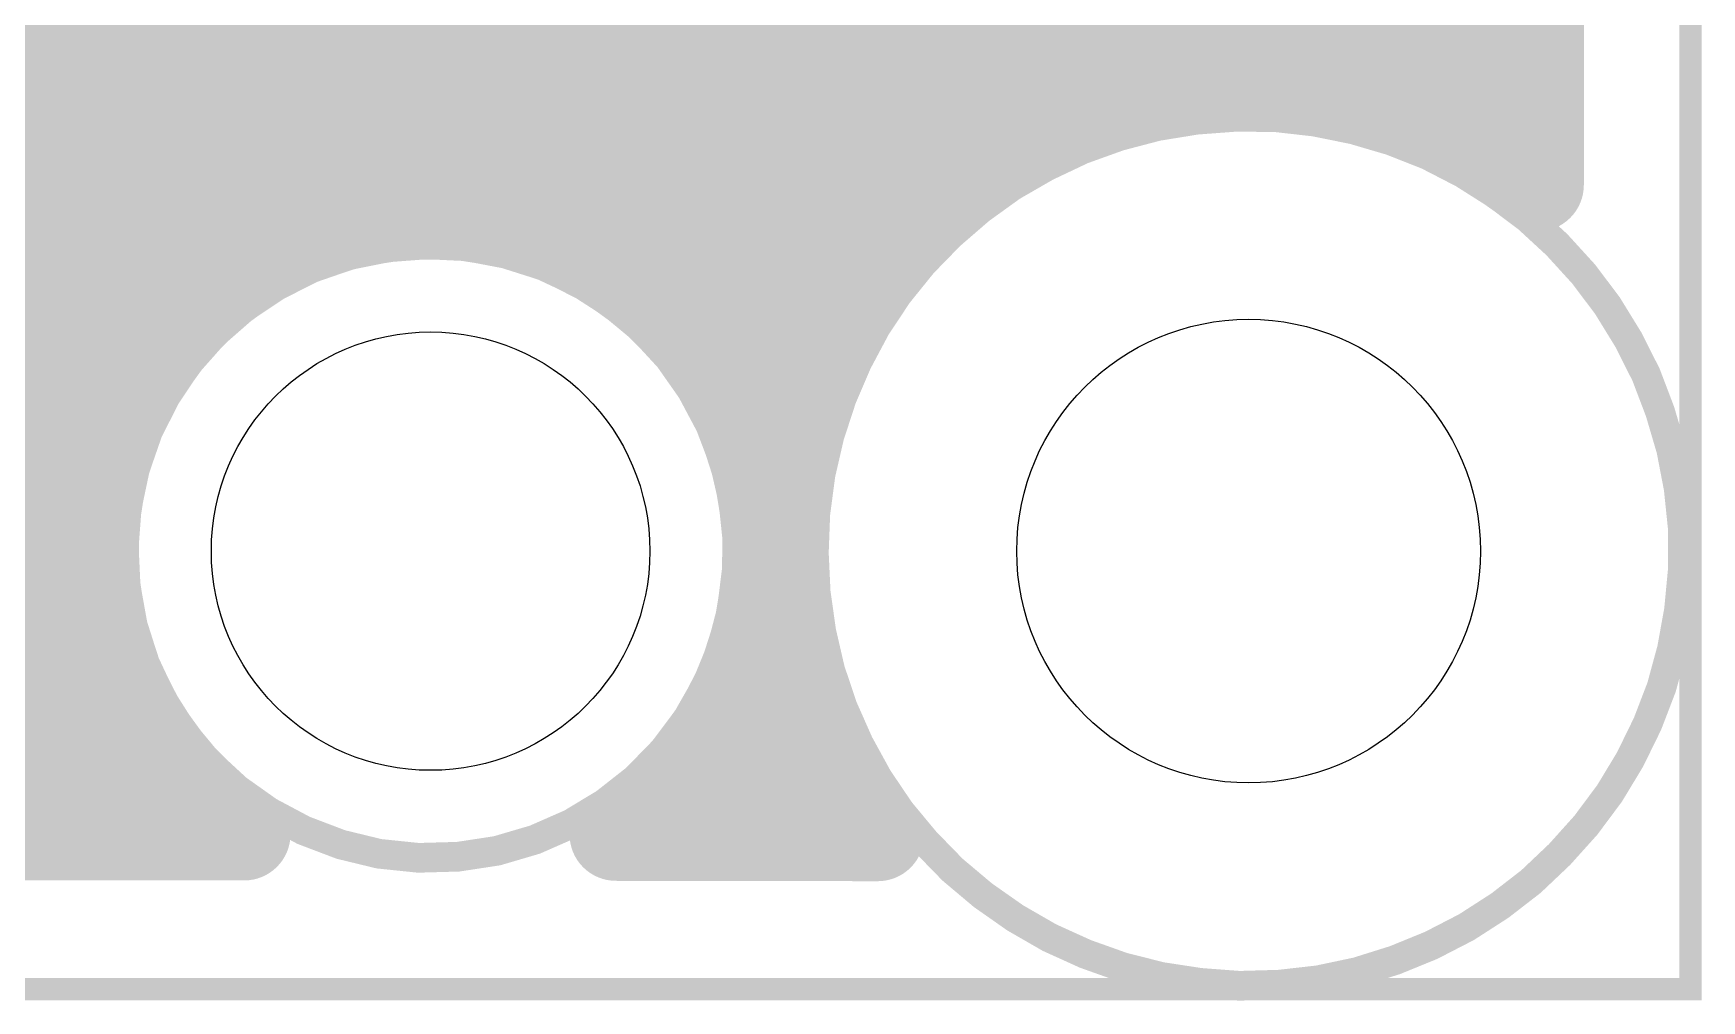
# Model space of a CAD drawing. Extents: x 0 to 1.5, y 0 to 3.74.
# Drawn here: x 1.0494 to 1.4991, y -0.0031 to 0.2577 of the extents above; entities that cross this region are included whole.
import ezdxf

# ---------------------------------------------------------------- set-up
doc = ezdxf.new("R2010")
doc.units = 0
for name, color, linetype in [('Board_Outline', 13, 'CONTINUOUS'), ('Bottom', 6, 'CONTINUOUS'), ('Drill_Bottom', 8, 'CONTINUOUS'), ('Drill_Top', 7, 'CONTINUOUS'), ('Edge_Bottom', 17, 'CONTINUOUS'), ('Edge_Top', 16, 'CONTINUOUS'), ('Top', 5, 'CONTINUOUS')]:
    doc.layers.add(name, color=color, linetype=linetype)

msp = doc.modelspace()

# ---------------------------------------------------------------- linework, layer by layer
at = {"layer": 'Board_Outline', "linetype": 'CONTINUOUS', "const_width": 0.006}
msp.add_lwpolyline([(0, 0), (1.4961, 0), (1.4961, 3.7402), (0, 3.7402), (0, 0)], dxfattribs=at)
at = {"layer": 'Bottom', "linetype": 'CONTINUOUS', "const_width": 0.025}
for points in [[(1.4549, 0.2168), (1.4543, 0.9435)], [(1.364, 0.3206), (1.2945, 0.2411)], [(1.3185, 0.2656), (1.4523, 0.2656)], [(1.3671, 0.2435), (1.377, 0.2439)], [(1.377, 0.2439), (1.3868, 0.2435)], [(1.2945, 0.2411), (1.2896, 0.2373)], [(1.2967, 0.2407), (1.3463, 0.2407)], [(1.3381, 0.2378), (1.3476, 0.2405)], [(1.3476, 0.2405), (1.3573, 0.2424)], [(1.3573, 0.2424), (1.3671, 0.2435)], [(1.3868, 0.2435), (1.3966, 0.2424)], [(1.3966, 0.2424), (1.4063, 0.2405)], [(1.4063, 0.2405), (1.4158, 0.2378)], [(1.4076, 0.2407), (1.4524, 0.2407)], [(1.2896, 0.2373), (1.2839, 0.2347)], [(1.3288, 0.2344), (1.3381, 0.2378)], [(1.4158, 0.2378), (1.4251, 0.2344)], [(1.2781, 0.2336), (0.876, 0.2328)], [(1.2839, 0.2347), (1.2781, 0.2336)], [(1.3198, 0.2302), (1.3288, 0.2344)], [(1.4251, 0.2344), (1.4341, 0.2302)], [(1.3112, 0.2254), (1.3198, 0.2302)], [(1.4341, 0.2302), (1.4427, 0.2254)], [(1.303, 0.2199), (1.3112, 0.2254)], [(1.4427, 0.2254), (1.4549, 0.2168)], [(1.2952, 0.2138), (1.303, 0.2199)], [(0.1988, 0.2159), (1.2952, 0.2159)], [(1.288, 0.2071), (1.2952, 0.2138)], [(1.1351, 0.207), (1.1493, 0.2092)], [(1.1493, 0.2092), (1.1636, 0.2092)], [(1.1636, 0.2092), (1.1778, 0.207)], [(1.1215, 0.2025), (1.1351, 0.207)], [(1.1778, 0.207), (1.1914, 0.2025)], [(1.2813, 0.1998), (1.288, 0.2071)], [(1.1087, 0.196), (1.1215, 0.2025)], [(1.1914, 0.2025), (1.2042, 0.196)], [(1.2752, 0.1921), (1.2813, 0.1998)], [(1.0971, 0.1876), (1.1087, 0.196)], [(1.2042, 0.196), (1.2158, 0.1876)], [(0.8834, 0.191), (1.0989, 0.191)], [(1.2141, 0.191), (1.2719, 0.191)], [(1.2697, 0.1839), (1.2752, 0.1921)], [(1.087, 0.1775), (1.0971, 0.1876)], [(1.2158, 0.1876), (1.226, 0.1775)], [(1.2648, 0.1752), (1.2697, 0.1839)], [(1.0786, 0.1659), (1.087, 0.1775)], [(1.226, 0.1775), (1.2344, 0.1659)], [(1.2607, 0.1663), (1.2648, 0.1752)], [(0.906, 0.1661), (1.0762, 0.1661)], [(1.0721, 0.1531), (1.0786, 0.1659)], [(1.2344, 0.1659), (1.2409, 0.1531)], [(1.2367, 0.1661), (1.2582, 0.1661)], [(1.2573, 0.157), (1.2607, 0.1663)], [(1.2546, 0.1475), (1.2573, 0.157)], [(1.0676, 0.1394), (1.0721, 0.1531)], [(1.2409, 0.1531), (1.2453, 0.1394)], [(1.2527, 0.1378), (1.2546, 0.1475)], [(0.9167, 0.1413), (1.0656, 0.1413)], [(1.0654, 0.1253), (1.0676, 0.1394)], [(1.2453, 0.1394), (1.2476, 0.1253)], [(1.2515, 0.128), (1.2527, 0.1378)], [(1.2511, 0.1181), (1.2515, 0.128)], [(1.0654, 0.1109), (1.0654, 0.1253)], [(1.2476, 0.1253), (1.2476, 0.1109)], [(1.2515, 0.1082), (1.2511, 0.1181)], [(0.9196, 0.1164), (1.0626, 0.1164)], [(1.0676, 0.0968), (1.0654, 0.1109)], [(1.2476, 0.1109), (1.2453, 0.0968)], [(1.2527, 0.0984), (1.2515, 0.1082)], [(1.0721, 0.0831), (1.0676, 0.0968)], [(1.2453, 0.0968), (1.2409, 0.0831)], [(1.2546, 0.0887), (1.2527, 0.0984)], [(0.9157, 0.0915), (1.0666, 0.0915)], [(1.2573, 0.0792), (1.2546, 0.0887)], [(1.0786, 0.0704), (1.0721, 0.0831)], [(1.2409, 0.0831), (1.2344, 0.0704)], [(1.2607, 0.07), (1.2573, 0.0792)], [(1.087, 0.0588), (1.0786, 0.0704)], [(1.2344, 0.0704), (1.226, 0.0588)], [(1.2648, 0.061), (1.2607, 0.07)], [(0.9038, 0.0667), (1.0785, 0.0667)], [(1.2345, 0.0667), (1.2596, 0.0667)], [(1.2697, 0.0524), (1.2648, 0.061)], [(1.0971, 0.0486), (1.087, 0.0588)], [(1.226, 0.0588), (1.2158, 0.0486)], [(1.2768, 0.042), (1.2697, 0.0524)], [(1.1061, 0.0419), (1.0971, 0.0486)], [(1.2158, 0.0486), (1.2068, 0.0419)], [(0.8759, 0.0418), (1.1061, 0.0419)], [(1.2068, 0.0419), (1.2768, 0.042)]]:
    msp.add_lwpolyline(points, dxfattribs=at)
at = {"layer": 'Bottom', "linetype": 'CONTINUOUS', "const_width": 0.0125}
for points in [[(1.3707, 0.2439, 1), (1.3832, 0.2439, 1), (1.3707, 0.2439, 1)], [(1.3707, 0.2439, 1), (1.3832, 0.2439, 1), (1.3707, 0.2439, 1)], [(1.2883, 0.2411, 1), (1.3008, 0.2411, 1), (1.2883, 0.2411, 1)], [(1.2883, 0.2411, 1), (1.3008, 0.2411, 1), (1.2883, 0.2411, 1)], [(1.3413, 0.2405, 1), (1.3538, 0.2405, 1), (1.3413, 0.2405, 1)], [(1.3413, 0.2405, 1), (1.3538, 0.2405, 1), (1.3413, 0.2405, 1)], [(1.351, 0.2424, 1), (1.3635, 0.2424, 1), (1.351, 0.2424, 1)], [(1.351, 0.2424, 1), (1.3635, 0.2424, 1), (1.351, 0.2424, 1)], [(1.3608, 0.2435, 1), (1.3733, 0.2435, 1), (1.3608, 0.2435, 1)], [(1.3608, 0.2435, 1), (1.3733, 0.2435, 1), (1.3608, 0.2435, 1)], [(1.3806, 0.2435, 1), (1.3931, 0.2435, 1), (1.3806, 0.2435, 1)], [(1.3806, 0.2435, 1), (1.3931, 0.2435, 1), (1.3806, 0.2435, 1)], [(1.3904, 0.2424, 1), (1.4029, 0.2424, 1), (1.3904, 0.2424, 1)], [(1.3904, 0.2424, 1), (1.4029, 0.2424, 1), (1.3904, 0.2424, 1)], [(1.4001, 0.2405, 1), (1.4126, 0.2405, 1), (1.4001, 0.2405, 1)], [(1.4001, 0.2405, 1), (1.4126, 0.2405, 1), (1.4001, 0.2405, 1)], [(1.2834, 0.2373, 1), (1.2959, 0.2373, 1), (1.2834, 0.2373, 1)], [(1.2834, 0.2373, 1), (1.2959, 0.2373, 1), (1.2834, 0.2373, 1)], [(1.3318, 0.2378, 1), (1.3443, 0.2378, 1), (1.3318, 0.2378, 1)], [(1.3318, 0.2378, 1), (1.3443, 0.2378, 1), (1.3318, 0.2378, 1)], [(1.4096, 0.2378, 1), (1.4221, 0.2378, 1), (1.4096, 0.2378, 1)], [(1.4096, 0.2378, 1), (1.4221, 0.2378, 1), (1.4096, 0.2378, 1)], [(1.2719, 0.2336, 1), (1.2844, 0.2336, 1), (1.2719, 0.2336, 1)], [(1.2719, 0.2336, 1), (1.2844, 0.2336, 1), (1.2719, 0.2336, 1)], [(1.2777, 0.2347, 1), (1.2902, 0.2347, 1), (1.2777, 0.2347, 1)], [(1.2777, 0.2347, 1), (1.2902, 0.2347, 1), (1.2777, 0.2347, 1)], [(1.3226, 0.2344, 1), (1.3351, 0.2344, 1), (1.3226, 0.2344, 1)], [(1.3226, 0.2344, 1), (1.3351, 0.2344, 1), (1.3226, 0.2344, 1)], [(1.4189, 0.2344, 1), (1.4314, 0.2344, 1), (1.4189, 0.2344, 1)], [(1.4189, 0.2344, 1), (1.4314, 0.2344, 1), (1.4189, 0.2344, 1)], [(1.3136, 0.2302, 1), (1.3261, 0.2302, 1), (1.3136, 0.2302, 1)], [(1.3136, 0.2302, 1), (1.3261, 0.2302, 1), (1.3136, 0.2302, 1)], [(1.4278, 0.2302, 1), (1.4403, 0.2302, 1), (1.4278, 0.2302, 1)], [(1.4278, 0.2302, 1), (1.4403, 0.2302, 1), (1.4278, 0.2302, 1)], [(1.305, 0.2254, 1), (1.3175, 0.2254, 1), (1.305, 0.2254, 1)], [(1.305, 0.2254, 1), (1.3175, 0.2254, 1), (1.305, 0.2254, 1)], [(1.4364, 0.2254, 1), (1.4489, 0.2254, 1), (1.4364, 0.2254, 1)], [(1.4364, 0.2254, 1), (1.4489, 0.2254, 1), (1.4364, 0.2254, 1)], [(1.2967, 0.2199, 1), (1.3092, 0.2199, 1), (1.2967, 0.2199, 1)], [(1.2967, 0.2199, 1), (1.3092, 0.2199, 1), (1.2967, 0.2199, 1)], [(1.289, 0.2138, 1), (1.3015, 0.2138, 1), (1.289, 0.2138, 1)], [(1.289, 0.2138, 1), (1.3015, 0.2138, 1), (1.289, 0.2138, 1)], [(1.4486, 0.2168, 1), (1.4611, 0.2168, 1), (1.4486, 0.2168, 1)], [(1.4486, 0.2168, 1), (1.4611, 0.2168, 1), (1.4486, 0.2168, 1)], [(1.1431, 0.2092, 1), (1.1556, 0.2092, 1), (1.1431, 0.2092, 1)], [(1.1431, 0.2092, 1), (1.1556, 0.2092, 1), (1.1431, 0.2092, 1)], [(1.1574, 0.2092, 1), (1.1699, 0.2092, 1), (1.1574, 0.2092, 1)], [(1.1574, 0.2092, 1), (1.1699, 0.2092, 1), (1.1574, 0.2092, 1)], [(1.1289, 0.207, 1), (1.1414, 0.207, 1), (1.1289, 0.207, 1)], [(1.1289, 0.207, 1), (1.1414, 0.207, 1), (1.1289, 0.207, 1)], [(1.1716, 0.207, 1), (1.1841, 0.207, 1), (1.1716, 0.207, 1)], [(1.1716, 0.207, 1), (1.1841, 0.207, 1), (1.1716, 0.207, 1)], [(1.2817, 0.2071, 1), (1.2942, 0.2071, 1), (1.2817, 0.2071, 1)], [(1.2817, 0.2071, 1), (1.2942, 0.2071, 1), (1.2817, 0.2071, 1)], [(1.1153, 0.2025, 1), (1.1278, 0.2025, 1), (1.1153, 0.2025, 1)], [(1.1153, 0.2025, 1), (1.1278, 0.2025, 1), (1.1153, 0.2025, 1)], [(1.1852, 0.2025, 1), (1.1977, 0.2025, 1), (1.1852, 0.2025, 1)], [(1.1852, 0.2025, 1), (1.1977, 0.2025, 1), (1.1852, 0.2025, 1)], [(1.275, 0.1998, 1), (1.2875, 0.1998, 1), (1.275, 0.1998, 1)], [(1.275, 0.1998, 1), (1.2875, 0.1998, 1), (1.275, 0.1998, 1)], [(1.1025, 0.196, 1), (1.115, 0.196, 1), (1.1025, 0.196, 1)], [(1.1025, 0.196, 1), (1.115, 0.196, 1), (1.1025, 0.196, 1)], [(1.198, 0.196, 1), (1.2105, 0.196, 1), (1.198, 0.196, 1)], [(1.198, 0.196, 1), (1.2105, 0.196, 1), (1.198, 0.196, 1)], [(1.2689, 0.1921, 1), (1.2814, 0.1921, 1), (1.2689, 0.1921, 1)], [(1.2689, 0.1921, 1), (1.2814, 0.1921, 1), (1.2689, 0.1921, 1)], [(1.0909, 0.1876, 1), (1.1034, 0.1876, 1), (1.0909, 0.1876, 1)], [(1.0909, 0.1876, 1), (1.1034, 0.1876, 1), (1.0909, 0.1876, 1)], [(1.2096, 0.1876, 1), (1.2221, 0.1876, 1), (1.2096, 0.1876, 1)], [(1.2096, 0.1876, 1), (1.2221, 0.1876, 1), (1.2096, 0.1876, 1)], [(1.2634, 0.1839, 1), (1.2759, 0.1839, 1), (1.2634, 0.1839, 1)], [(1.2634, 0.1839, 1), (1.2759, 0.1839, 1), (1.2634, 0.1839, 1)], [(1.0808, 0.1775, 1), (1.0933, 0.1775, 1), (1.0808, 0.1775, 1)], [(1.0808, 0.1775, 1), (1.0933, 0.1775, 1), (1.0808, 0.1775, 1)], [(1.2197, 0.1775, 1), (1.2322, 0.1775, 1), (1.2197, 0.1775, 1)], [(1.2197, 0.1775, 1), (1.2322, 0.1775, 1), (1.2197, 0.1775, 1)], [(1.2586, 0.1752, 1), (1.2711, 0.1752, 1), (1.2586, 0.1752, 1)], [(1.2586, 0.1752, 1), (1.2711, 0.1752, 1), (1.2586, 0.1752, 1)], [(1.0723, 0.1659, 1), (1.0848, 0.1659, 1), (1.0723, 0.1659, 1)], [(1.0723, 0.1659, 1), (1.0848, 0.1659, 1), (1.0723, 0.1659, 1)], [(1.2281, 0.1659, 1), (1.2406, 0.1659, 1), (1.2281, 0.1659, 1)], [(1.2281, 0.1659, 1), (1.2406, 0.1659, 1), (1.2281, 0.1659, 1)], [(1.2545, 0.1663, 1), (1.267, 0.1663, 1), (1.2545, 0.1663, 1)], [(1.2545, 0.1663, 1), (1.267, 0.1663, 1), (1.2545, 0.1663, 1)], [(1.251, 0.157, 1), (1.2635, 0.157, 1), (1.251, 0.157, 1)], [(1.251, 0.157, 1), (1.2635, 0.157, 1), (1.251, 0.157, 1)], [(1.0658, 0.1531, 1), (1.0783, 0.1531, 1), (1.0658, 0.1531, 1)], [(1.0658, 0.1531, 1), (1.0783, 0.1531, 1), (1.0658, 0.1531, 1)], [(1.2346, 0.1531, 1), (1.2471, 0.1531, 1), (1.2346, 0.1531, 1)], [(1.2346, 0.1531, 1), (1.2471, 0.1531, 1), (1.2346, 0.1531, 1)], [(1.2484, 0.1475, 1), (1.2609, 0.1475, 1), (1.2484, 0.1475, 1)], [(1.2484, 0.1475, 1), (1.2609, 0.1475, 1), (1.2484, 0.1475, 1)], [(1.0614, 0.1394, 1), (1.0739, 0.1394, 1), (1.0614, 0.1394, 1)], [(1.0614, 0.1394, 1), (1.0739, 0.1394, 1), (1.0614, 0.1394, 1)], [(1.2391, 0.1394, 1), (1.2516, 0.1394, 1), (1.2391, 0.1394, 1)], [(1.2391, 0.1394, 1), (1.2516, 0.1394, 1), (1.2391, 0.1394, 1)], [(1.2464, 0.1378, 1), (1.2589, 0.1378, 1), (1.2464, 0.1378, 1)], [(1.2464, 0.1378, 1), (1.2589, 0.1378, 1), (1.2464, 0.1378, 1)], [(1.2453, 0.128, 1), (1.2578, 0.128, 1), (1.2453, 0.128, 1)], [(1.2453, 0.128, 1), (1.2578, 0.128, 1), (1.2453, 0.128, 1)], [(1.0591, 0.1253, 1), (1.0716, 0.1253, 1), (1.0591, 0.1253, 1)], [(1.0591, 0.1253, 1), (1.0716, 0.1253, 1), (1.0591, 0.1253, 1)], [(1.2413, 0.1253, 1), (1.2538, 0.1253, 1), (1.2413, 0.1253, 1)], [(1.2413, 0.1253, 1), (1.2538, 0.1253, 1), (1.2413, 0.1253, 1)], [(1.2449, 0.1181, 1), (1.2574, 0.1181, 1), (1.2449, 0.1181, 1)], [(1.2449, 0.1181, 1), (1.2574, 0.1181, 1), (1.2449, 0.1181, 1)], [(1.0591, 0.1109, 1), (1.0716, 0.1109, 1), (1.0591, 0.1109, 1)], [(1.0591, 0.1109, 1), (1.0716, 0.1109, 1), (1.0591, 0.1109, 1)], [(1.2413, 0.1109, 1), (1.2538, 0.1109, 1), (1.2413, 0.1109, 1)], [(1.2413, 0.1109, 1), (1.2538, 0.1109, 1), (1.2413, 0.1109, 1)], [(1.2453, 0.1082, 1), (1.2578, 0.1082, 1), (1.2453, 0.1082, 1)], [(1.2453, 0.1082, 1), (1.2578, 0.1082, 1), (1.2453, 0.1082, 1)], [(1.0614, 0.0968, 1), (1.0739, 0.0968, 1), (1.0614, 0.0968, 1)], [(1.0614, 0.0968, 1), (1.0739, 0.0968, 1), (1.0614, 0.0968, 1)], [(1.2391, 0.0968, 1), (1.2516, 0.0968, 1), (1.2391, 0.0968, 1)], [(1.2391, 0.0968, 1), (1.2516, 0.0968, 1), (1.2391, 0.0968, 1)], [(1.2464, 0.0984, 1), (1.2589, 0.0984, 1), (1.2464, 0.0984, 1)], [(1.2464, 0.0984, 1), (1.2589, 0.0984, 1), (1.2464, 0.0984, 1)], [(1.2484, 0.0887, 1), (1.2609, 0.0887, 1), (1.2484, 0.0887, 1)], [(1.2484, 0.0887, 1), (1.2609, 0.0887, 1), (1.2484, 0.0887, 1)], [(1.0658, 0.0831, 1), (1.0783, 0.0831, 1), (1.0658, 0.0831, 1)], [(1.0658, 0.0831, 1), (1.0783, 0.0831, 1), (1.0658, 0.0831, 1)], [(1.2346, 0.0831, 1), (1.2471, 0.0831, 1), (1.2346, 0.0831, 1)], [(1.2346, 0.0831, 1), (1.2471, 0.0831, 1), (1.2346, 0.0831, 1)], [(1.251, 0.0792, 1), (1.2635, 0.0792, 1), (1.251, 0.0792, 1)], [(1.251, 0.0792, 1), (1.2635, 0.0792, 1), (1.251, 0.0792, 1)], [(1.0723, 0.0704, 1), (1.0848, 0.0704, 1), (1.0723, 0.0704, 1)], [(1.0723, 0.0704, 1), (1.0848, 0.0704, 1), (1.0723, 0.0704, 1)], [(1.2281, 0.0704, 1), (1.2406, 0.0704, 1), (1.2281, 0.0704, 1)], [(1.2281, 0.0704, 1), (1.2406, 0.0704, 1), (1.2281, 0.0704, 1)], [(1.2545, 0.07, 1), (1.267, 0.07, 1), (1.2545, 0.07, 1)], [(1.2545, 0.07, 1), (1.267, 0.07, 1), (1.2545, 0.07, 1)], [(1.2586, 0.061, 1), (1.2711, 0.061, 1), (1.2586, 0.061, 1)], [(1.2586, 0.061, 1), (1.2711, 0.061, 1), (1.2586, 0.061, 1)], [(1.0808, 0.0588, 1), (1.0933, 0.0588, 1), (1.0808, 0.0588, 1)], [(1.0808, 0.0588, 1), (1.0933, 0.0588, 1), (1.0808, 0.0588, 1)], [(1.2197, 0.0588, 1), (1.2322, 0.0588, 1), (1.2197, 0.0588, 1)], [(1.2197, 0.0588, 1), (1.2322, 0.0588, 1), (1.2197, 0.0588, 1)], [(1.2634, 0.0524, 1), (1.2759, 0.0524, 1), (1.2634, 0.0524, 1)], [(1.2634, 0.0524, 1), (1.2759, 0.0524, 1), (1.2634, 0.0524, 1)], [(1.0909, 0.0486, 1), (1.1034, 0.0486, 1), (1.0909, 0.0486, 1)], [(1.0909, 0.0486, 1), (1.1034, 0.0486, 1), (1.0909, 0.0486, 1)], [(1.2096, 0.0486, 1), (1.2221, 0.0486, 1), (1.2096, 0.0486, 1)], [(1.2096, 0.0486, 1), (1.2221, 0.0486, 1), (1.2096, 0.0486, 1)], [(1.0998, 0.0419, 1), (1.1123, 0.0419, 1), (1.0998, 0.0419, 1)], [(1.0998, 0.0419, 1), (1.1123, 0.0419, 1), (1.0998, 0.0419, 1)], [(1.2006, 0.0419, 1), (1.2131, 0.0419, 1), (1.2006, 0.0419, 1)], [(1.2006, 0.0419, 1), (1.2131, 0.0419, 1), (1.2006, 0.0419, 1)], [(1.2705, 0.042, 1), (1.283, 0.042, 1), (1.2705, 0.042, 1)], [(1.2705, 0.042, 1), (1.283, 0.042, 1), (1.2705, 0.042, 1)]]:
    msp.add_lwpolyline(points, format="xyb", dxfattribs=at)
at = {"layer": 'Drill_Bottom'}
for centre, radius in [((1.377, 0.1181), 0.0625), ((1.1565, 0.1181), 0.0591)]:
    msp.add_circle(centre, radius, dxfattribs=at)
at = {"layer": 'Drill_Top'}
for centre, radius in [((1.377, 0.1181), 0.0625), ((1.1565, 0.1181), 0.0591)]:
    msp.add_circle(centre, radius, dxfattribs=at)
at = {"layer": 'Edge_Bottom', "linetype": 'CONTINUOUS', "const_width": 0.008}
for points in [[(1.494, 0.1128), (1.493, 0.1022), (1.4911, 0.0917), (1.4883, 0.0814), (1.4845, 0.0715), (1.4798, 0.0619), (1.4743, 0.0528), (1.4679, 0.0442), (1.4608, 0.0363), (1.4531, 0.029), (1.4447, 0.0225), (1.4357, 0.0167), (1.4262, 0.0118), (1.4164, 0.0078), (1.4062, 0.0046), (1.3958, 0.0024), (1.3852, 0.0012), (1.3745, 0.0009), (1.3639, 0.0017), (1.3534, 0.0033), (1.3431, 0.0059), (1.333, 0.0095), (1.3233, 0.0139), (1.3141, 0.0192), (1.3054, 0.0253), (1.2972, 0.0322), (1.2898, 0.0398), (1.283, 0.048), (1.277, 0.0569), (1.2719, 0.0662), (1.2676, 0.0759), (1.2642, 0.086), (1.2618, 0.0964), (1.2603, 0.107), (1.2598, 0.1176), (1.2602, 0.1282), (1.2616, 0.1388), (1.264, 0.1492), (1.2673, 0.1593), (1.2715, 0.1691), (1.2765, 0.1785), (1.2824, 0.1874), (1.2891, 0.1957), (1.2965, 0.2033), (1.3046, 0.2103), (1.3132, 0.2165), (1.3224, 0.2218), (1.3321, 0.2264), (1.3421, 0.23), (1.3524, 0.2327), (1.3629, 0.2344), (1.3735, 0.2352), (1.3842, 0.2351), (1.3948, 0.2339), (1.4052, 0.2318), (1.4154, 0.2288), (1.4253, 0.2249), (1.4348, 0.22), (1.4438, 0.2143), (1.4523, 0.2079), (1.4601, 0.2007), (1.4673, 0.1928), (1.4737, 0.1843), (1.4793, 0.1752), (1.4841, 0.1657), (1.4879, 0.1557), (1.4909, 0.1455), (1.4929, 0.1351), (1.494, 0.1245), (1.494, 0.1128)], [(1.239, 0.1128), (1.2377, 0.1022), (1.235, 0.0919), (1.231, 0.0821), (1.2257, 0.0728), (1.2193, 0.0643), (1.2119, 0.0567), (1.2035, 0.0501), (1.1944, 0.0446), (1.1846, 0.0403), (1.1744, 0.0373), (1.1639, 0.0357), (1.1532, 0.0354), (1.1426, 0.0365), (1.1323, 0.039), (1.1223, 0.0428), (1.1129, 0.0478), (1.1043, 0.0539), (1.0964, 0.0612), (1.0896, 0.0694), (1.0839, 0.0784), (1.0794, 0.088), (1.0762, 0.0981), (1.0743, 0.1086), (1.0738, 0.1193), (1.0746, 0.1299), (1.0768, 0.1403), (1.0803, 0.1504), (1.0851, 0.1599), (1.091, 0.1687), (1.0981, 0.1767), (1.1061, 0.1837), (1.1149, 0.1896), (1.1244, 0.1944), (1.1345, 0.1979), (1.1449, 0.2), (1.1555, 0.2008), (1.1662, 0.2003), (1.1767, 0.1983), (1.1868, 0.1951), (1.1964, 0.1906), (1.2054, 0.1848), (1.2136, 0.178), (1.2208, 0.1702), (1.2269, 0.1615), (1.2319, 0.1521), (1.2357, 0.1421), (1.2381, 0.1317), (1.2392, 0.1211), (1.239, 0.1128)]]:
    msp.add_lwpolyline(points, dxfattribs=at)
at = {"layer": 'Edge_Top', "linetype": 'CONTINUOUS', "const_width": 0.008}
for points in [[(1.494, 0.1128), (1.493, 0.1022), (1.4911, 0.0917), (1.4883, 0.0814), (1.4845, 0.0715), (1.4798, 0.0619), (1.4743, 0.0528), (1.4679, 0.0442), (1.4608, 0.0363), (1.4531, 0.029), (1.4447, 0.0225), (1.4357, 0.0167), (1.4262, 0.0118), (1.4164, 0.0078), (1.4062, 0.0046), (1.3958, 0.0024), (1.3852, 0.0012), (1.3745, 0.0009), (1.3639, 0.0017), (1.3534, 0.0033), (1.3431, 0.0059), (1.333, 0.0095), (1.3233, 0.0139), (1.3141, 0.0192), (1.3054, 0.0253), (1.2972, 0.0322), (1.2898, 0.0398), (1.283, 0.048), (1.277, 0.0569), (1.2719, 0.0662), (1.2676, 0.0759), (1.2642, 0.086), (1.2618, 0.0964), (1.2603, 0.107), (1.2598, 0.1176), (1.2602, 0.1282), (1.2616, 0.1388), (1.264, 0.1492), (1.2673, 0.1593), (1.2715, 0.1691), (1.2765, 0.1785), (1.2824, 0.1874), (1.2891, 0.1957), (1.2965, 0.2033), (1.3046, 0.2103), (1.3132, 0.2165), (1.3224, 0.2218), (1.3321, 0.2264), (1.3421, 0.23), (1.3524, 0.2327), (1.3629, 0.2344), (1.3735, 0.2352), (1.3842, 0.2351), (1.3948, 0.2339), (1.4052, 0.2318), (1.4154, 0.2288), (1.4253, 0.2249), (1.4348, 0.22), (1.4438, 0.2143), (1.4523, 0.2079), (1.4601, 0.2007), (1.4673, 0.1928), (1.4737, 0.1843), (1.4793, 0.1752), (1.4841, 0.1657), (1.4879, 0.1557), (1.4909, 0.1455), (1.4929, 0.1351), (1.494, 0.1245), (1.494, 0.1128)], [(1.239, 0.1128), (1.2377, 0.1022), (1.235, 0.0919), (1.231, 0.0821), (1.2257, 0.0728), (1.2193, 0.0643), (1.2119, 0.0567), (1.2035, 0.0501), (1.1944, 0.0446), (1.1846, 0.0403), (1.1744, 0.0373), (1.1639, 0.0357), (1.1532, 0.0354), (1.1426, 0.0365), (1.1323, 0.039), (1.1223, 0.0428), (1.1129, 0.0478), (1.1043, 0.0539), (1.0964, 0.0612), (1.0896, 0.0694), (1.0839, 0.0784), (1.0794, 0.088), (1.0762, 0.0981), (1.0743, 0.1086), (1.0738, 0.1193), (1.0746, 0.1299), (1.0768, 0.1403), (1.0803, 0.1504), (1.0851, 0.1599), (1.091, 0.1687), (1.0981, 0.1767), (1.1061, 0.1837), (1.1149, 0.1896), (1.1244, 0.1944), (1.1345, 0.1979), (1.1449, 0.2), (1.1555, 0.2008), (1.1662, 0.2003), (1.1767, 0.1983), (1.1868, 0.1951), (1.1964, 0.1906), (1.2054, 0.1848), (1.2136, 0.178), (1.2208, 0.1702), (1.2269, 0.1615), (1.2319, 0.1521), (1.2357, 0.1421), (1.2381, 0.1317), (1.2392, 0.1211), (1.239, 0.1128)]]:
    msp.add_lwpolyline(points, dxfattribs=at)
at = {"layer": 'Top', "linetype": 'CONTINUOUS', "const_width": 0.025}
for points in [[(1.4536, 0.2178), (1.4555, 3.6965)], [(0.0423, 0.2646), (1.4511, 0.2646)], [(1.3671, 0.2435), (1.377, 0.2439)], [(1.377, 0.2439), (1.3868, 0.2435)], [(0.1518, 0.2397), (1.3422, 0.2397)], [(1.3381, 0.2378), (1.3476, 0.2405)], [(1.3476, 0.2405), (1.3573, 0.2424)], [(1.3573, 0.2424), (1.3671, 0.2435)], [(1.3868, 0.2435), (1.3966, 0.2424)], [(1.3966, 0.2424), (1.4063, 0.2405)], [(1.4063, 0.2405), (1.4158, 0.2378)], [(1.4117, 0.2397), (1.4511, 0.2397)], [(1.3288, 0.2344), (1.3381, 0.2378)], [(1.4158, 0.2378), (1.4251, 0.2344)], [(1.3198, 0.2302), (1.3288, 0.2344)], [(1.4251, 0.2344), (1.4341, 0.2302)], [(1.3112, 0.2254), (1.3198, 0.2302)], [(1.4341, 0.2302), (1.4427, 0.2254)], [(1.303, 0.2199), (1.3112, 0.2254)], [(1.4427, 0.2254), (1.4536, 0.2178)], [(1.2952, 0.2138), (1.303, 0.2199)], [(0.2, 0.2149), (1.294, 0.2149)], [(1.288, 0.2071), (1.2952, 0.2138)], [(1.1351, 0.207), (1.1493, 0.2092)], [(1.1493, 0.2092), (1.1636, 0.2092)], [(1.1636, 0.2092), (1.1778, 0.207)], [(1.1215, 0.2025), (1.1351, 0.207)], [(1.1778, 0.207), (1.1914, 0.2025)], [(1.2813, 0.1998), (1.288, 0.2071)], [(1.1087, 0.196), (1.1215, 0.2025)], [(1.1914, 0.2025), (1.2042, 0.196)], [(1.2752, 0.1921), (1.2813, 0.1998)], [(1.0971, 0.1876), (1.1087, 0.196)], [(1.2042, 0.196), (1.2158, 0.1876)], [(0.8847, 0.19), (1.0976, 0.19)], [(1.2154, 0.19), (1.2712, 0.19)], [(1.2697, 0.1839), (1.2752, 0.1921)], [(1.087, 0.1775), (1.0971, 0.1876)], [(1.2158, 0.1876), (1.226, 0.1775)], [(1.2648, 0.1752), (1.2697, 0.1839)], [(1.0786, 0.1659), (1.087, 0.1775)], [(1.226, 0.1775), (1.2344, 0.1659)], [(1.2607, 0.1663), (1.2648, 0.1752)], [(0.9066, 0.1651), (1.0756, 0.1651)], [(1.0721, 0.1531), (1.0786, 0.1659)], [(1.2344, 0.1659), (1.2409, 0.1531)], [(1.2373, 0.1651), (1.2577, 0.1651)], [(1.2573, 0.157), (1.2607, 0.1663)], [(1.2546, 0.1475), (1.2573, 0.157)], [(1.0676, 0.1394), (1.0721, 0.1531)], [(1.2409, 0.1531), (1.2453, 0.1394)], [(1.2527, 0.1378), (1.2546, 0.1475)], [(0.9169, 0.1403), (1.0653, 0.1403)], [(1.0654, 0.1253), (1.0676, 0.1394)], [(1.2453, 0.1394), (1.2476, 0.1253)], [(1.2515, 0.128), (1.2527, 0.1378)], [(1.2511, 0.1181), (1.2515, 0.128)], [(1.0654, 0.1109), (1.0654, 0.1253)], [(1.2476, 0.1253), (1.2476, 0.1109)], [(1.2515, 0.1082), (1.2511, 0.1181)], [(0.9196, 0.1154), (1.0627, 0.1154)], [(1.0676, 0.0968), (1.0654, 0.1109)], [(1.2476, 0.1109), (1.2453, 0.0968)], [(1.2527, 0.0984), (1.2515, 0.1082)], [(1.0721, 0.0831), (1.0676, 0.0968)], [(1.2453, 0.0968), (1.2409, 0.0831)], [(1.2546, 0.0887), (1.2527, 0.0984)], [(0.9154, 0.0905), (1.0669, 0.0905)], [(1.2573, 0.0792), (1.2546, 0.0887)], [(1.0786, 0.0704), (1.0721, 0.0831)], [(1.2409, 0.0831), (1.2344, 0.0704)], [(1.2607, 0.07), (1.2573, 0.0792)], [(1.087, 0.0588), (1.0786, 0.0704)], [(1.2344, 0.0704), (1.226, 0.0588)], [(1.2648, 0.061), (1.2607, 0.07)], [(0.9031, 0.0657), (1.0792, 0.0657)], [(1.2338, 0.0657), (1.2601, 0.0657)], [(1.2697, 0.0524), (1.2648, 0.061)], [(1.0971, 0.0486), (1.087, 0.0588)], [(1.226, 0.0588), (1.2158, 0.0486)], [(1.2771, 0.0416), (1.2697, 0.0524)], [(1.1063, 0.0418), (1.0971, 0.0486)], [(1.2158, 0.0486), (1.2064, 0.0417)], [(0.8761, 0.0419), (1.1063, 0.0418)], [(1.2064, 0.0417), (1.2771, 0.0416)]]:
    msp.add_lwpolyline(points, dxfattribs=at)
at = {"layer": 'Top', "linetype": 'CONTINUOUS', "const_width": 0.0125}
for points in [[(1.3707, 0.2439, 1), (1.3832, 0.2439, 1), (1.3707, 0.2439, 1)], [(1.3707, 0.2439, 1), (1.3832, 0.2439, 1), (1.3707, 0.2439, 1)], [(1.3413, 0.2405, 1), (1.3538, 0.2405, 1), (1.3413, 0.2405, 1)], [(1.3413, 0.2405, 1), (1.3538, 0.2405, 1), (1.3413, 0.2405, 1)], [(1.351, 0.2424, 1), (1.3635, 0.2424, 1), (1.351, 0.2424, 1)], [(1.351, 0.2424, 1), (1.3635, 0.2424, 1), (1.351, 0.2424, 1)], [(1.3608, 0.2435, 1), (1.3733, 0.2435, 1), (1.3608, 0.2435, 1)], [(1.3608, 0.2435, 1), (1.3733, 0.2435, 1), (1.3608, 0.2435, 1)], [(1.3806, 0.2435, 1), (1.3931, 0.2435, 1), (1.3806, 0.2435, 1)], [(1.3806, 0.2435, 1), (1.3931, 0.2435, 1), (1.3806, 0.2435, 1)], [(1.3904, 0.2424, 1), (1.4029, 0.2424, 1), (1.3904, 0.2424, 1)], [(1.3904, 0.2424, 1), (1.4029, 0.2424, 1), (1.3904, 0.2424, 1)], [(1.4001, 0.2405, 1), (1.4126, 0.2405, 1), (1.4001, 0.2405, 1)], [(1.4001, 0.2405, 1), (1.4126, 0.2405, 1), (1.4001, 0.2405, 1)], [(1.3318, 0.2378, 1), (1.3443, 0.2378, 1), (1.3318, 0.2378, 1)], [(1.3318, 0.2378, 1), (1.3443, 0.2378, 1), (1.3318, 0.2378, 1)], [(1.4096, 0.2378, 1), (1.4221, 0.2378, 1), (1.4096, 0.2378, 1)], [(1.4096, 0.2378, 1), (1.4221, 0.2378, 1), (1.4096, 0.2378, 1)], [(1.3226, 0.2344, 1), (1.3351, 0.2344, 1), (1.3226, 0.2344, 1)], [(1.3226, 0.2344, 1), (1.3351, 0.2344, 1), (1.3226, 0.2344, 1)], [(1.4189, 0.2344, 1), (1.4314, 0.2344, 1), (1.4189, 0.2344, 1)], [(1.4189, 0.2344, 1), (1.4314, 0.2344, 1), (1.4189, 0.2344, 1)], [(1.3136, 0.2302, 1), (1.3261, 0.2302, 1), (1.3136, 0.2302, 1)], [(1.3136, 0.2302, 1), (1.3261, 0.2302, 1), (1.3136, 0.2302, 1)], [(1.4278, 0.2302, 1), (1.4403, 0.2302, 1), (1.4278, 0.2302, 1)], [(1.4278, 0.2302, 1), (1.4403, 0.2302, 1), (1.4278, 0.2302, 1)], [(1.305, 0.2254, 1), (1.3175, 0.2254, 1), (1.305, 0.2254, 1)], [(1.305, 0.2254, 1), (1.3175, 0.2254, 1), (1.305, 0.2254, 1)], [(1.4364, 0.2254, 1), (1.4489, 0.2254, 1), (1.4364, 0.2254, 1)], [(1.4364, 0.2254, 1), (1.4489, 0.2254, 1), (1.4364, 0.2254, 1)], [(1.2967, 0.2199, 1), (1.3092, 0.2199, 1), (1.2967, 0.2199, 1)], [(1.2967, 0.2199, 1), (1.3092, 0.2199, 1), (1.2967, 0.2199, 1)], [(1.4474, 0.2178, 1), (1.4599, 0.2178, 1), (1.4474, 0.2178, 1)], [(1.4474, 0.2178, 1), (1.4599, 0.2178, 1), (1.4474, 0.2178, 1)], [(1.289, 0.2138, 1), (1.3015, 0.2138, 1), (1.289, 0.2138, 1)], [(1.289, 0.2138, 1), (1.3015, 0.2138, 1), (1.289, 0.2138, 1)], [(1.1431, 0.2092, 1), (1.1556, 0.2092, 1), (1.1431, 0.2092, 1)], [(1.1431, 0.2092, 1), (1.1556, 0.2092, 1), (1.1431, 0.2092, 1)], [(1.1574, 0.2092, 1), (1.1699, 0.2092, 1), (1.1574, 0.2092, 1)], [(1.1574, 0.2092, 1), (1.1699, 0.2092, 1), (1.1574, 0.2092, 1)], [(1.1289, 0.207, 1), (1.1414, 0.207, 1), (1.1289, 0.207, 1)], [(1.1289, 0.207, 1), (1.1414, 0.207, 1), (1.1289, 0.207, 1)], [(1.1716, 0.207, 1), (1.1841, 0.207, 1), (1.1716, 0.207, 1)], [(1.1716, 0.207, 1), (1.1841, 0.207, 1), (1.1716, 0.207, 1)], [(1.2817, 0.2071, 1), (1.2942, 0.2071, 1), (1.2817, 0.2071, 1)], [(1.2817, 0.2071, 1), (1.2942, 0.2071, 1), (1.2817, 0.2071, 1)], [(1.1153, 0.2025, 1), (1.1278, 0.2025, 1), (1.1153, 0.2025, 1)], [(1.1153, 0.2025, 1), (1.1278, 0.2025, 1), (1.1153, 0.2025, 1)], [(1.1852, 0.2025, 1), (1.1977, 0.2025, 1), (1.1852, 0.2025, 1)], [(1.1852, 0.2025, 1), (1.1977, 0.2025, 1), (1.1852, 0.2025, 1)], [(1.275, 0.1998, 1), (1.2875, 0.1998, 1), (1.275, 0.1998, 1)], [(1.275, 0.1998, 1), (1.2875, 0.1998, 1), (1.275, 0.1998, 1)], [(1.1025, 0.196, 1), (1.115, 0.196, 1), (1.1025, 0.196, 1)], [(1.1025, 0.196, 1), (1.115, 0.196, 1), (1.1025, 0.196, 1)], [(1.198, 0.196, 1), (1.2105, 0.196, 1), (1.198, 0.196, 1)], [(1.198, 0.196, 1), (1.2105, 0.196, 1), (1.198, 0.196, 1)], [(1.2689, 0.1921, 1), (1.2814, 0.1921, 1), (1.2689, 0.1921, 1)], [(1.2689, 0.1921, 1), (1.2814, 0.1921, 1), (1.2689, 0.1921, 1)], [(1.0909, 0.1876, 1), (1.1034, 0.1876, 1), (1.0909, 0.1876, 1)], [(1.0909, 0.1876, 1), (1.1034, 0.1876, 1), (1.0909, 0.1876, 1)], [(1.2096, 0.1876, 1), (1.2221, 0.1876, 1), (1.2096, 0.1876, 1)], [(1.2096, 0.1876, 1), (1.2221, 0.1876, 1), (1.2096, 0.1876, 1)], [(1.2634, 0.1839, 1), (1.2759, 0.1839, 1), (1.2634, 0.1839, 1)], [(1.2634, 0.1839, 1), (1.2759, 0.1839, 1), (1.2634, 0.1839, 1)], [(1.0808, 0.1775, 1), (1.0933, 0.1775, 1), (1.0808, 0.1775, 1)], [(1.0808, 0.1775, 1), (1.0933, 0.1775, 1), (1.0808, 0.1775, 1)], [(1.2197, 0.1775, 1), (1.2322, 0.1775, 1), (1.2197, 0.1775, 1)], [(1.2197, 0.1775, 1), (1.2322, 0.1775, 1), (1.2197, 0.1775, 1)], [(1.2586, 0.1752, 1), (1.2711, 0.1752, 1), (1.2586, 0.1752, 1)], [(1.2586, 0.1752, 1), (1.2711, 0.1752, 1), (1.2586, 0.1752, 1)], [(1.0723, 0.1659, 1), (1.0848, 0.1659, 1), (1.0723, 0.1659, 1)], [(1.0723, 0.1659, 1), (1.0848, 0.1659, 1), (1.0723, 0.1659, 1)], [(1.2281, 0.1659, 1), (1.2406, 0.1659, 1), (1.2281, 0.1659, 1)], [(1.2281, 0.1659, 1), (1.2406, 0.1659, 1), (1.2281, 0.1659, 1)], [(1.2545, 0.1663, 1), (1.267, 0.1663, 1), (1.2545, 0.1663, 1)], [(1.2545, 0.1663, 1), (1.267, 0.1663, 1), (1.2545, 0.1663, 1)], [(1.251, 0.157, 1), (1.2635, 0.157, 1), (1.251, 0.157, 1)], [(1.251, 0.157, 1), (1.2635, 0.157, 1), (1.251, 0.157, 1)], [(1.0658, 0.1531, 1), (1.0783, 0.1531, 1), (1.0658, 0.1531, 1)], [(1.0658, 0.1531, 1), (1.0783, 0.1531, 1), (1.0658, 0.1531, 1)], [(1.2346, 0.1531, 1), (1.2471, 0.1531, 1), (1.2346, 0.1531, 1)], [(1.2346, 0.1531, 1), (1.2471, 0.1531, 1), (1.2346, 0.1531, 1)], [(1.2484, 0.1475, 1), (1.2609, 0.1475, 1), (1.2484, 0.1475, 1)], [(1.2484, 0.1475, 1), (1.2609, 0.1475, 1), (1.2484, 0.1475, 1)], [(1.0614, 0.1394, 1), (1.0739, 0.1394, 1), (1.0614, 0.1394, 1)], [(1.0614, 0.1394, 1), (1.0739, 0.1394, 1), (1.0614, 0.1394, 1)], [(1.2391, 0.1394, 1), (1.2516, 0.1394, 1), (1.2391, 0.1394, 1)], [(1.2391, 0.1394, 1), (1.2516, 0.1394, 1), (1.2391, 0.1394, 1)], [(1.2464, 0.1378, 1), (1.2589, 0.1378, 1), (1.2464, 0.1378, 1)], [(1.2464, 0.1378, 1), (1.2589, 0.1378, 1), (1.2464, 0.1378, 1)], [(1.2453, 0.128, 1), (1.2578, 0.128, 1), (1.2453, 0.128, 1)], [(1.2453, 0.128, 1), (1.2578, 0.128, 1), (1.2453, 0.128, 1)], [(1.0591, 0.1253, 1), (1.0716, 0.1253, 1), (1.0591, 0.1253, 1)], [(1.0591, 0.1253, 1), (1.0716, 0.1253, 1), (1.0591, 0.1253, 1)], [(1.2413, 0.1253, 1), (1.2538, 0.1253, 1), (1.2413, 0.1253, 1)], [(1.2413, 0.1253, 1), (1.2538, 0.1253, 1), (1.2413, 0.1253, 1)], [(1.2449, 0.1181, 1), (1.2574, 0.1181, 1), (1.2449, 0.1181, 1)], [(1.2449, 0.1181, 1), (1.2574, 0.1181, 1), (1.2449, 0.1181, 1)], [(1.0591, 0.1109, 1), (1.0716, 0.1109, 1), (1.0591, 0.1109, 1)], [(1.0591, 0.1109, 1), (1.0716, 0.1109, 1), (1.0591, 0.1109, 1)], [(1.2413, 0.1109, 1), (1.2538, 0.1109, 1), (1.2413, 0.1109, 1)], [(1.2413, 0.1109, 1), (1.2538, 0.1109, 1), (1.2413, 0.1109, 1)], [(1.2453, 0.1082, 1), (1.2578, 0.1082, 1), (1.2453, 0.1082, 1)], [(1.2453, 0.1082, 1), (1.2578, 0.1082, 1), (1.2453, 0.1082, 1)], [(1.0614, 0.0968, 1), (1.0739, 0.0968, 1), (1.0614, 0.0968, 1)], [(1.0614, 0.0968, 1), (1.0739, 0.0968, 1), (1.0614, 0.0968, 1)], [(1.2391, 0.0968, 1), (1.2516, 0.0968, 1), (1.2391, 0.0968, 1)], [(1.2391, 0.0968, 1), (1.2516, 0.0968, 1), (1.2391, 0.0968, 1)], [(1.2464, 0.0984, 1), (1.2589, 0.0984, 1), (1.2464, 0.0984, 1)], [(1.2464, 0.0984, 1), (1.2589, 0.0984, 1), (1.2464, 0.0984, 1)], [(1.2484, 0.0887, 1), (1.2609, 0.0887, 1), (1.2484, 0.0887, 1)], [(1.2484, 0.0887, 1), (1.2609, 0.0887, 1), (1.2484, 0.0887, 1)], [(1.0658, 0.0831, 1), (1.0783, 0.0831, 1), (1.0658, 0.0831, 1)], [(1.0658, 0.0831, 1), (1.0783, 0.0831, 1), (1.0658, 0.0831, 1)], [(1.2346, 0.0831, 1), (1.2471, 0.0831, 1), (1.2346, 0.0831, 1)], [(1.2346, 0.0831, 1), (1.2471, 0.0831, 1), (1.2346, 0.0831, 1)], [(1.251, 0.0792, 1), (1.2635, 0.0792, 1), (1.251, 0.0792, 1)], [(1.251, 0.0792, 1), (1.2635, 0.0792, 1), (1.251, 0.0792, 1)], [(1.0723, 0.0704, 1), (1.0848, 0.0704, 1), (1.0723, 0.0704, 1)], [(1.0723, 0.0704, 1), (1.0848, 0.0704, 1), (1.0723, 0.0704, 1)], [(1.2281, 0.0704, 1), (1.2406, 0.0704, 1), (1.2281, 0.0704, 1)], [(1.2281, 0.0704, 1), (1.2406, 0.0704, 1), (1.2281, 0.0704, 1)], [(1.2545, 0.07, 1), (1.267, 0.07, 1), (1.2545, 0.07, 1)], [(1.2545, 0.07, 1), (1.267, 0.07, 1), (1.2545, 0.07, 1)], [(1.2586, 0.061, 1), (1.2711, 0.061, 1), (1.2586, 0.061, 1)], [(1.2586, 0.061, 1), (1.2711, 0.061, 1), (1.2586, 0.061, 1)], [(1.0808, 0.0588, 1), (1.0933, 0.0588, 1), (1.0808, 0.0588, 1)], [(1.0808, 0.0588, 1), (1.0933, 0.0588, 1), (1.0808, 0.0588, 1)], [(1.2197, 0.0588, 1), (1.2322, 0.0588, 1), (1.2197, 0.0588, 1)], [(1.2197, 0.0588, 1), (1.2322, 0.0588, 1), (1.2197, 0.0588, 1)], [(1.2634, 0.0524, 1), (1.2759, 0.0524, 1), (1.2634, 0.0524, 1)], [(1.2634, 0.0524, 1), (1.2759, 0.0524, 1), (1.2634, 0.0524, 1)], [(1.0909, 0.0486, 1), (1.1034, 0.0486, 1), (1.0909, 0.0486, 1)], [(1.0909, 0.0486, 1), (1.1034, 0.0486, 1), (1.0909, 0.0486, 1)], [(1.2096, 0.0486, 1), (1.2221, 0.0486, 1), (1.2096, 0.0486, 1)], [(1.2096, 0.0486, 1), (1.2221, 0.0486, 1), (1.2096, 0.0486, 1)], [(1.1, 0.0418, 1), (1.1125, 0.0418, 1), (1.1, 0.0418, 1)], [(1.1, 0.0418, 1), (1.1125, 0.0418, 1), (1.1, 0.0418, 1)], [(1.2002, 0.0417, 1), (1.2127, 0.0417, 1), (1.2002, 0.0417, 1)], [(1.2002, 0.0417, 1), (1.2127, 0.0417, 1), (1.2002, 0.0417, 1)], [(1.2708, 0.0416, 1), (1.2833, 0.0416, 1), (1.2708, 0.0416, 1)], [(1.2708, 0.0416, 1), (1.2833, 0.0416, 1), (1.2708, 0.0416, 1)]]:
    msp.add_lwpolyline(points, format="xyb", dxfattribs=at)

doc.saveas('drawing.dxf')
